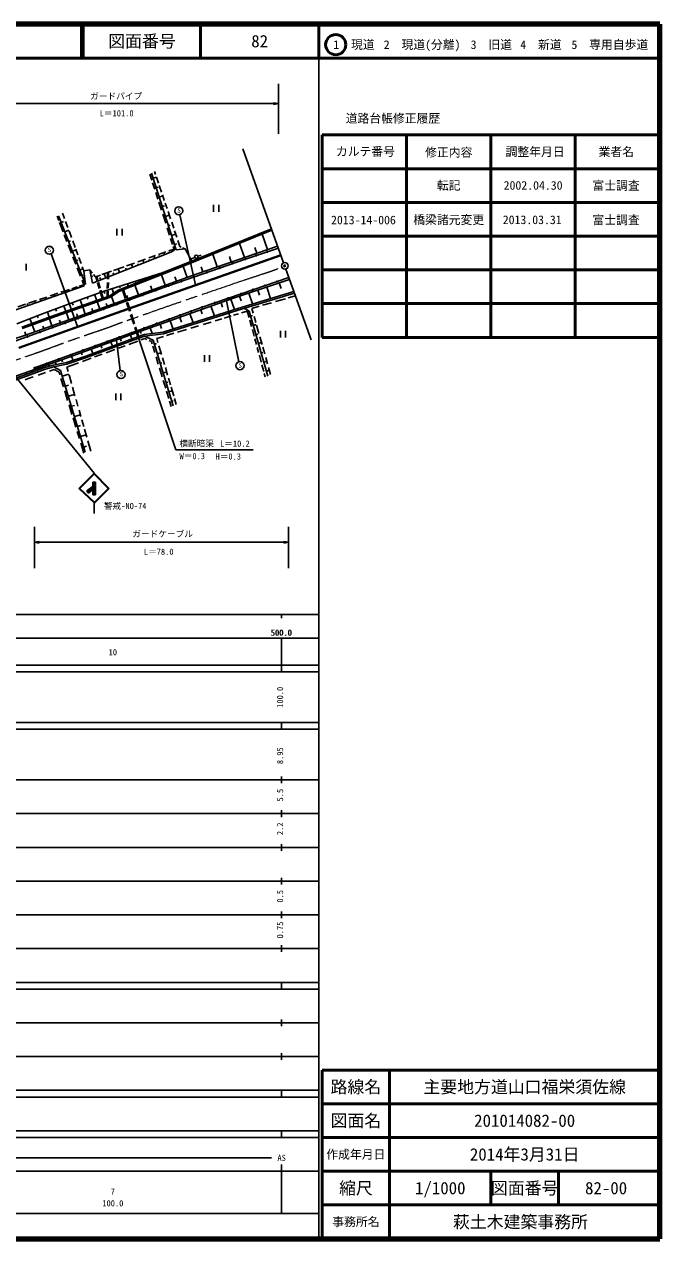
# Model space of a CAD drawing. Units: millimetres, scale not verified. Extents: x 40000 to 680000, y 20000 to 380000.
# Drawn here: x 491770 to 680000, y 20000 to 380000 of the extents above; entities that cross this region are included whole.
import ezdxf
from ezdxf.enums import TextEntityAlignment as Align

# ---------------------------------------------------------------- set-up
doc = ezdxf.new("R2010")
doc.units = ezdxf.units.MM
doc.header["$LTSCALE"] = 1000
doc.header["$PDMODE"] = 32
doc.header["$PDSIZE"] = 500
doc.linetypes.add('CHAIN', pattern=[18.5, 12, -1.5, 3.5, -1.5])
for name, color, linetype, lineweight in [('M-BGD', 7, 'Continuous', 25), ('M-BMK', 2, 'CHAIN', 13), ('M-BMK-SRVR', 3, 'Continuous', 25), ('M-STR-STR3', 7, 'Continuous', 25), ('M-STR-STRC', 7, 'Continuous', 25), ('M-TTL', 2, 'Continuous', 140), ('M-TTL-BAND', 7, 'Continuous', 25), ('M-TTL-FRAM', 2, 'Continuous', 50), ('M-TTL-LINE', 7, 'Continuous', 50)]:
    doc.layers.add(name, color=color, linetype=linetype, lineweight=lineweight)
doc.layers.add('M-OTRS', color=6, linetype='Continuous')
doc.layers.add('M-TTL-TXT', color=7, linetype='Continuous')
doc.styles.add('ＭＳ ゴシック', font='')
doc.styles.get('ＭＳ ゴシック').set_extended_font_data('MS Gothic')

# ---------------------------------------------------------------- blocks, each defined once
blk = doc.blocks.new('open_arrow')
at = {"color": 0, "linetype": 'Continuous', "lineweight": -2}
blk.add_lwpolyline([(7.5, 1.25), (0, 0), (7.5, -1.25)], dxfattribs=at)

msp = doc.modelspace()

# ---------------------------------------------------------------- linework, layer by layer
at = {"layer": 'M-BGD'}
for p, q in [((528935, 335605), (529522, 333792)), ((529402, 335889), (536759, 313131)), ((530646, 335481), (530357, 336335)), ((529772, 333022), (530401, 331083)), ((530916, 334682), (529899, 334353)), ((531442, 331752), (530806, 331546)), ((531522, 332889), (530922, 334664)), ((532410, 330260), (531756, 332195)), ((530720, 330098), (531341, 328184)), ((532794, 329123), (531703, 328770)), ((533241, 327803), (532698, 329410)), ((531642, 327253), (532421, 324853)), ((533310, 326188), (532611, 325962)), ((534047, 325418), (533516, 326987)), ((535079, 322364), (534367, 324469)), ((547864, 324434), (547864, 326434)), ((549364, 326434), (549364, 324434)), ((501461, 323110), (501975, 321794)), ((509892, 302853), (501888, 323253)), ((502191, 321243), (503284, 318446)), ((503334, 321523), (502669, 321262)), ((503681, 322415), (503110, 323975)), ((504670, 319715), (504018, 321494)), ((532783, 323734), (533662, 321025)), ((534725, 323411), (533558, 323034)), ((535016, 320421), (534460, 320241)), ((536037, 319529), (535436, 321306)), ((503614, 317601), (504383, 315632)), ((504958, 318928), (503768, 318461)), ((505724, 316835), (505028, 318737)), ((519230, 317374), (519230, 319374)), ((520730, 319374), (520730, 317374)), ((534112, 319637), (534794, 317534)), ((536621, 317802), (535379, 317400)), ((536941, 316853), (536308, 318726)), ((564955, 319395), (540163, 309306)), ((565125, 318978), (540330, 308888)), ((562206, 317790), (563782, 313231)), ((504786, 314601), (505737, 312167)), ((505486, 315831), (504891, 315598)), ((506806, 313879), (506110, 315781)), ((507620, 311658), (507021, 313293)), ((536143, 313372), (534567, 312813)), ((535117, 316537), (535694, 314757)), ((535904, 314110), (536239, 313076)), ((536925, 314938), (536246, 314719)), ((536759, 313131), (539405, 313395)), ((537854, 314153), (537254, 315927)), ((538212, 313978), (537854, 314153)), ((539405, 313395), (538669, 313755)), ((539405, 313395), (541393, 309806)), ((566806, 314276), (542711, 305947)), ((555505, 315064), (556955, 310871)), ((557268, 310416), (567029, 313653)), ((560088, 313806), (560660, 312151)), ((507064, 313175), (506005, 312759)), ((506153, 311104), (507025, 308874)), ((507592, 310095), (507123, 309911)), ((508576, 309047), (507923, 310830)), ((511942, 303273), (535201, 312423)), ((520572, 295076), (567754, 311625)), ((520639, 294887), (567821, 311437)), ((527714, 310383), (525366, 309551)), ((526839, 310073), (527160, 309259)), ((530630, 311417), (528668, 310722)), ((528671, 310263), (528810, 309909)), ((530168, 311253), (530444, 310551)), ((533714, 312511), (531497, 311725)), ((531744, 311423), (531867, 311111)), ((533056, 312278), (533294, 311673)), ((534472, 312521), (534603, 312188)), ((534514, 302444), (557268, 310416)), ((535201, 312423), (536239, 313076)), ((542234, 310881), (541324, 310481)), ((543174, 311231), (544124, 311531)), ((547590, 311843), (548890, 308083)), ((552509, 311134), (553065, 309526)), ((492292, 308979), (492292, 306979)), ((507434, 307826), (508391, 305377)), ((509150, 307480), (508220, 307115)), ((509367, 306887), (508922, 308102)), ((511135, 307194), (509367, 306887)), ((509367, 306887), (509892, 302853)), ((511135, 307194), (511942, 303273)), ((511909, 306266), (511135, 307194)), ((517614, 306802), (514785, 305799)), ((515436, 306030), (515907, 304833)), ((516391, 304471), (516412, 306376)), ((516691, 304493), (516713, 306483)), ((518072, 306280), (518275, 305764)), ((521318, 308116), (518215, 307015)), ((519197, 302117), (533156, 306558)), ((540163, 309306), (519563, 301229)), ((519585, 307501), (520001, 306443)), ((540330, 308888), (519778, 300830)), ((521803, 307692), (521987, 307225)), ((524394, 309206), (522085, 308388)), ((523493, 308887), (523858, 307960)), ((525378, 309009), (525532, 308619)), ((538806, 308290), (540004, 304970)), ((544126, 308058), (544627, 306609)), ((509537, 302445), (497138, 298074)), ((508041, 302346), (509399, 302798)), ((509250, 305614), (508867, 305464)), ((508873, 304145), (509537, 302445)), ((511372, 294140), (534514, 302444)), ((512082, 305340), (511540, 305228)), ((512865, 305118), (512258, 305847)), ((514316, 305633), (512865, 305118)), ((513256, 304085), (512949, 305148)), ((542711, 305947), (513048, 295247)), ((513533, 304208), (513232, 305249)), ((513955, 301663), (513478, 303314)), ((514247, 301731), (513735, 303508)), ((514183, 304932), (514448, 304259)), ((516360, 301651), (516379, 303419)), ((516661, 301787), (516680, 303486)), ((522543, 302397), (522316, 303110)), ((524546, 302700), (525601, 299775)), ((524822, 303600), (524733, 303879)), ((527836, 304473), (527723, 304830)), ((529152, 302457), (529600, 301217)), ((532368, 305766), (533502, 302625)), ((536401, 305166), (536878, 303843)), ((553151, 298576), (570344, 304381)), ((555973, 300135), (570148, 304929)), ((567897, 301648), (567319, 303360)), ((496320, 298444), (498461, 299157)), ((498826, 298965), (498919, 298702)), ((499450, 299486), (501740, 300249)), ((500629, 299879), (500809, 299368)), ((517125, 299513), (500860, 293760)), ((517333, 299110), (501011, 293336)), ((502621, 300542), (505155, 301385)), ((502710, 300320), (502798, 300070)), ((504611, 296940), (509870, 298933)), ((504621, 301207), (504776, 300767)), ((505806, 301602), (507418, 302138)), ((506233, 301494), (506300, 301304)), ((507582, 302193), (507719, 301804)), ((508672, 302352), (508738, 302163)), ((509870, 298933), (515109, 300823)), ((510565, 298527), (510356, 299108)), ((513211, 298129), (512570, 299907)), ((514811, 298695), (514124, 301075)), ((515094, 298795), (514408, 301176)), ((515109, 300823), (519197, 302117)), ((515592, 300218), (515374, 300907)), ((516333, 299233), (516351, 300845)), ((516634, 299340), (516651, 300846)), ((519563, 301229), (517125, 299513)), ((519778, 300830), (517333, 299110)), ((517619, 299311), (518390, 297173)), ((518216, 300281), (517777, 301668)), ((520161, 301909), (520013, 302376)), ((521696, 298741), (520880, 301262)), ((521973, 298860), (521160, 301372)), ((522137, 299610), (522483, 298650)), ((544415, 296106), (555973, 300135)), ((571629, 300788), (554999, 295778)), ((571773, 300309), (555147, 295301)), ((555983, 298040), (555531, 299379)), ((559340, 297086), (558255, 300299)), ((561470, 299731), (560969, 301215)), ((564727, 298709), (563583, 302098)), ((572088, 299505), (569935, 298889)), ((497138, 298074), (481841, 292801)), ((489815, 296279), (492092, 297037)), ((513048, 295247), (492123, 287875)), ((492646, 297221), (492860, 296600)), ((493027, 297348), (495412, 298142)), ((494806, 297610), (494911, 297307)), ((496373, 293920), (504611, 296940)), ((496506, 298506), (496706, 297926)), ((501289, 294917), (501029, 295627)), ((504030, 294882), (503434, 296508)), ((506224, 296700), (505942, 297444)), ((508922, 296612), (508272, 298327)), ((509110, 296201), (509844, 294118)), ((511753, 295732), (512049, 294894)), ((513389, 297715), (514137, 295639)), ((516039, 297212), (516322, 296428)), ((522921, 294956), (522091, 297521)), ((523232, 294970), (522376, 297616)), ((526334, 289011), (553151, 298576)), ((534706, 292606), (544415, 296106)), ((554999, 295778), (535670, 289617)), ((555147, 295301), (535819, 289140)), ((544444, 294169), (544032, 295323)), ((548086, 293575), (547075, 296409)), ((550533, 296123), (550052, 297471)), ((554078, 295485), (552995, 298520)), ((558419, 294947), (556925, 295836)), ((561370, 296437), (559133, 295797)), ((559133, 295797), (559542, 294363)), ((564995, 297475), (562304, 296705)), ((569123, 298657), (566216, 297825)), ((488950, 286057), (511372, 294140)), ((489517, 291157), (496373, 293920)), ((490105, 284147), (520572, 295076)), ((490168, 283957), (520639, 294887)), ((500860, 293760), (491039, 290232)), ((501011, 293336), (491180, 289805)), ((493987, 291291), (493409, 292725)), ((495897, 292953), (495628, 293620)), ((499183, 293158), (498604, 294738)), ((499192, 292683), (499918, 290621)), ((502212, 292288), (502481, 291524)), ((504255, 294484), (504986, 292407)), ((507289, 294125), (507573, 293318)), ((524173, 291089), (523278, 293853)), ((524457, 291185), (523529, 294053)), ((523543, 288577), (534706, 292606)), ((535821, 289666), (534958, 292087)), ((538318, 291650), (537801, 293101)), ((541754, 291557), (540820, 294178)), ((547089, 291726), (544735, 291013)), ((550322, 292706), (548296, 292092)), ((553046, 293531), (550973, 292903)), ((555212, 294187), (553732, 293739)), ((557835, 294982), (556065, 294446)), ((558344, 293113), (557835, 294982)), ((563927, 275736), (558419, 294947)), ((559091, 290365), (558573, 292271)), ((559365, 293642), (558837, 293491)), ((559836, 293335), (560328, 291610)), ((491913, 288805), (492227, 287912)), ((494135, 290866), (494850, 288836)), ((494779, 278119), (523543, 288577)), ((497257, 290496), (497512, 289774)), ((511587, 283648), (526334, 289011)), ((525380, 287357), (524473, 290160)), ((525664, 287454), (524731, 290337)), ((527308, 288015), (525255, 287314)), ((526366, 288305), (526135, 288939)), ((532866, 288766), (527308, 288015)), ((532973, 288276), (527423, 287526)), ((529611, 288326), (529024, 289971)), ((532455, 289846), (532028, 291042)), ((535670, 289617), (532866, 288766)), ((535819, 289140), (532973, 288276)), ((536094, 288394), (533914, 287733)), ((539828, 289525), (537124, 288706)), ((543371, 290599), (541086, 289907)), ((559860, 287540), (559333, 289477)), ((560500, 291008), (559621, 290756)), ((560944, 288118), (560420, 287967)), ((560555, 290815), (561250, 288383)), ((567673, 287170), (567673, 289170)), ((569173, 289170), (569173, 287170)), ((492123, 287875), (488437, 286629)), ((525255, 287314), (509982, 281656)), ((525422, 286843), (510150, 281185)), ((514752, 284021), (514502, 284708)), ((517877, 284581), (517442, 285777)), ((521631, 284716), (519695, 284004)), ((520503, 286088), (520245, 286797)), ((525426, 286112), (522715, 285115)), ((523649, 286719), (523226, 287881)), ((527423, 287526), (525422, 286843)), ((527444, 286855), (526293, 286431)), ((529960, 286344), (527423, 287526)), ((528092, 286575), (527444, 286855)), ((529416, 286004), (528800, 286270)), ((529644, 285255), (529416, 286004)), ((530426, 282689), (529860, 284547)), ((535842, 266862), (529960, 286344)), ((530942, 285413), (530300, 285219)), ((532974, 287448), (531014, 286855)), ((531014, 286855), (531371, 285639)), ((531640, 284726), (532416, 282084)), ((560539, 285044), (560076, 286747)), ((562033, 285637), (561160, 285386)), ((561546, 287343), (562188, 285094)), ((502851, 280495), (511587, 283648)), ((509982, 281656), (504274, 279703)), ((510150, 281185), (504401, 279218)), ((506222, 280369), (505794, 281557)), ((508889, 281991), (508671, 282596)), ((511558, 281010), (508991, 280066)), ((512057, 282424), (511612, 283657)), ((514803, 282204), (512582, 281387)), ((518548, 283582), (515985, 282639)), ((531460, 279293), (530817, 281404)), ((532255, 282631), (531179, 282306)), ((532696, 281133), (533284, 279133)), ((545119, 279914), (545119, 281914)), ((546619, 281914), (546619, 279914)), ((561166, 282743), (560761, 284228)), ((561966, 279799), (561398, 281890)), ((562410, 282743), (561956, 282613)), ((562431, 284243), (562990, 282286)), ((563285, 281252), (563818, 279384)), ((486647, 274753), (494802, 277642)), ((497602, 278161), (492545, 276299)), ((497760, 277686), (492716, 275829)), ((494211, 276913), (494048, 277375)), ((494802, 277642), (502851, 280495)), ((496089, 277862), (496014, 278072)), ((497556, 278144), (497407, 278565)), ((500361, 278981), (497602, 278161)), ((500478, 278495), (497760, 277686)), ((499113, 278900), (499028, 279140)), ((500641, 277704), (499231, 277206)), ((504274, 279703), (500361, 278981)), ((504401, 279218), (500478, 278495)), ((502485, 277396), (500478, 278495)), ((502049, 276833), (500641, 277704)), ((501202, 279136), (500958, 279824)), ((509832, 253152), (502485, 277396)), ((503101, 279924), (502890, 280509)), ((507793, 279625), (504379, 278369)), ((504379, 278369), (504734, 277117)), ((532607, 275529), (531810, 278144)), ((532530, 279677), (532020, 279523)), ((533555, 278210), (534199, 276019)), ((562714, 277053), (562173, 279041)), ((563629, 280047), (562762, 279798)), ((564064, 277368), (563505, 277208)), ((564137, 278268), (564743, 276144)), ((492545, 276299), (485054, 273606)), ((492716, 275829), (485232, 273139)), ((492884, 274964), (492005, 274634)), ((492363, 276457), (492262, 276742)), ((494376, 275491), (492884, 274964)), ((498054, 276790), (495846, 276010)), ((502286, 276063), (502049, 276833)), ((503378, 272514), (502615, 274994)), ((504970, 276285), (503002, 275688)), ((505033, 276064), (505768, 273474)), ((533930, 276934), (532896, 276622)), ((533654, 272091), (532934, 274455)), ((534247, 273941), (533750, 273791)), ((534467, 275106), (535036, 273170)), ((563143, 275476), (562868, 276485)), ((504613, 268503), (503748, 271313)), ((504871, 273059), (503889, 272762)), ((506672, 270284), (504811, 269720)), ((506065, 272426), (506786, 269885)), ((518838, 268538), (518838, 270538)), ((520338, 270538), (520338, 268538)), ((534564, 269102), (533897, 271293)), ((535582, 271314), (534588, 271014)), ((535268, 272381), (536022, 269817)), ((505883, 264374), (505028, 267154)), ((506604, 267018), (505712, 266748)), ((507088, 268821), (507657, 266812)), ((535298, 266692), (534821, 268259)), ((535835, 268400), (535416, 268273)), ((536254, 269027), (536760, 267304)), ((507042, 260608), (506217, 263290)), ((508386, 264245), (506631, 263713)), ((507993, 265628), (508518, 263777)), ((508100, 257167), (507463, 259239)), ((508387, 261026), (507525, 260765)), ((508802, 262778), (509375, 260758)), ((509599, 259966), (510272, 257593)), ((510078, 258277), (508430, 257778)), ((509423, 252870), (508508, 255842)), ((510563, 256567), (511445, 253459)), ((510219, 254936), (509370, 254678))]:
    msp.add_line(p, q, dxfattribs=at)
for centre, radius in [((542698, 311077), 500), ((557268, 310416), 150), ((560522, 311495), 150), ((563775, 312574), 150), ((545891, 306430), 150), ((549683, 307759), 150), ((553476, 309088), 150), ((534514, 302444), 150), ((538306, 303773), 150), ((542099, 305101), 150), ((563061, 302532), 150), ((566605, 303730), 150), ((526800, 299676), 150), ((530657, 301060), 150), ((552120, 298792), 150), ((555973, 300135), 150), ((559517, 301334), 150), ((515229, 295524), 150), ((519086, 296908), 150), ((522943, 298292), 150), ((544415, 296106), 150), ((548268, 297449), 150), ((507635, 292792), 150), ((511372, 294140), 150), ((534706, 292606), 150), ((537942, 293773), 150), ((541178, 294939), 150), ((496424, 288751), 150), ((500161, 290098), 150), ((503898, 291445), 150), ((523543, 288577), 150), ((527264, 289920), 150), ((530985, 291263), 150), ((492687, 287404), 150), ((512757, 284655), 150), ((516352, 285962), 150), ((519948, 287270), 150), ((501970, 280733), 150), ((505566, 282041), 150), ((509161, 283348), 150), ((494779, 278119), 150), ((498375, 279426), 150)]:
    msp.add_circle(centre, radius, dxfattribs=at)
at = {"layer": 'M-BMK'}
for points, knots in [([(555527, 303716), (557457, 304360), (559387, 305005), (561322, 305636), (562650, 306070), (563982, 306498), (565296, 306972), (566212, 307303), (567120, 307657), (568029, 308011)], [0, 0, 0, 0, 1, 1, 1, 2, 2, 2, 3, 3, 3, 3]), ([(476150, 276023), (475742, 275900), (475334, 275777), (475359, 275784), (475385, 275791), (475933, 275955), (476228, 276048), (476241, 276052), (476254, 276056), (476267, 276060), (476277, 276063), (476287, 276067), (476297, 276070), (476308, 276073), (476318, 276076), (476328, 276080), (476338, 276083), (476349, 276086), (476359, 276089), (476513, 276139), (476666, 276188), (476820, 276238), (478077, 276644), (479326, 277075), (480576, 277503), (483693, 278573), (486814, 279632), (489931, 280702), (493121, 281797), (496308, 282903), (499470, 284078), (500233, 284362), (500994, 284649), (501758, 284930), (503233, 285472), (504718, 285989), (506200, 286516), (507752, 287069), (509300, 287634), (510859, 288170), (512560, 288754), (514273, 289304), (515968, 289906), (517646, 290502), (519305, 291149), (520978, 291760), (522552, 292335), (524138, 292878), (525720, 293430), (526561, 293723), (527401, 294019), (528242, 294315), (530879, 295243), (533516, 296169), (536157, 297087), (538659, 297956), (541165, 298817), (543671, 299675), (547621, 301027), (551574, 302371), (555527, 303716)], [0, 0, 0, 0, 1, 1, 1, 2, 2, 2, 3, 3, 3, 4, 4, 4, 5, 5, 5, 6, 6, 6, 7, 7, 7, 8, 8, 8, 9, 9, 9, 10, 10, 10, 11, 11, 11, 12, 12, 12, 13, 13, 13, 14, 14, 14, 15, 15, 15, 16, 16, 16, 17, 17, 17, 18, 18, 18, 19, 19, 19, 20, 20, 20, 20])]:
    msp.add_open_spline(points, degree=3, knots=knots, dxfattribs=at)
at = {"layer": 'M-BMK-SRVR'}
for p, q in [((568578, 309320), (556491, 343123)), ((576763, 286430), (569251, 307438))]:
    msp.add_line(p, q, dxfattribs=at)
msp.add_circle((568957, 308394), 1000, dxfattribs=at)
at = {"layer": 'M-OTRS'}
msp.add_point((568915, 308377), dxfattribs=at)
at = {"layer": 'M-STR-STR3'}
for p, q in [((567029, 347548), (567029, 362316)), ((470714, 356477), (567029, 356477)), ((525500, 287398), (536669, 253806)), ((536669, 253806), (559612, 253806)), ((494754, 231022), (494754, 218799)), ((570073, 231022), (570073, 218799)), ((570073, 226449), (494754, 226449))]:
    msp.add_line(p, q, dxfattribs=at)
at = {"layer": 'M-STR-STRC'}
for p, q in [((537840, 323562), (542492, 302764)), ((499682, 311919), (507577, 290414)), ((555343, 279971), (551695, 298056)), ((520140, 277339), (519116, 286386)), ((512505, 246944), (489011, 275795)), ((512505, 246944), (507948, 242387)), ((507988, 242348), (512523, 246812)), ((512428, 246867), (508124, 242434)), ((512504, 246660), (508235, 242391)), ((516647, 242433), (512504, 246660)), ((516928, 242431), (512505, 246944)), ((516782, 242394), (512512, 246822)), ((507948, 242387), (512550, 238053)), ((508095, 242404), (512572, 238144)), ((508235, 242391), (512545, 238331)), ((512129, 243099), (510259, 241695)), ((510259, 241695), (510739, 241056)), ((510303, 241637), (512172, 243041)), ((510374, 241542), (512236, 242956)), ((510446, 241447), (512315, 242851)), ((510529, 241336), (512369, 242779)), ((510589, 241256), (512428, 242701)), ((510613, 241224), (512467, 242649)), ((510672, 241145), (512527, 242569)), ((510739, 241056), (512609, 242460)), ((512057, 240483), (512057, 244281)), ((512057, 244281), (512857, 244281)), ((512057, 244199), (512139, 240545)), ((512179, 244281), (512199, 240525)), ((512278, 244281), (512278, 240545)), ((512398, 244281), (512358, 240505)), ((512497, 244281), (512497, 240545)), ((512542, 238173), (516822, 242434)), ((512545, 238331), (516647, 242433)), ((512550, 238053), (516928, 242431)), ((512636, 244281), (512576, 240545)), ((512580, 244203), (512626, 243675)), ((512715, 244281), (512715, 240545)), ((512785, 244203), (512715, 240569)), ((512857, 244281), (512857, 240483)), ((512857, 240483), (512057, 240483)), ((512505, 234944), (512505, 238142)), ((512785, 240569), (512857, 240994))]:
    msp.add_line(p, q, dxfattribs=at)
for centre in [(537524, 324720), (499192, 313014), (520424, 276173), (555658, 278813)]:
    msp.add_circle(centre, 1200, dxfattribs=at)
at = {"layer": 'M-TTL'}
for p, q in [((680000, 380000), (40000, 380000)), ((680000, 20000), (680000, 380000)), ((40000, 20000), (680000, 20000))]:
    msp.add_line(p, q, dxfattribs=at)
at = {"layer": 'M-TTL-BAND'}
for p, q in [((579000, 20000), (579000, 370000)), ((40000, 205000), (579000, 205000)), ((568000, 205000), (568000, 204000)), ((68000, 198000), (579000, 198000)), ((568000, 188000), (568000, 198000)), ((40000, 190000), (579000, 190000)), ((40000, 188000), (579000, 188000)), ((40000, 173000), (579000, 173000)), ((568000, 171000), (568000, 173000)), ((40000, 171000), (579000, 171000)), ((40000, 156000), (579000, 156000)), ((568000, 155000), (568000, 157000)), ((46000, 146000), (579000, 146000)), ((568000, 145000), (568000, 147000)), ((568000, 135000), (568000, 137000)), ((52000, 136000), (579000, 136000)), ((46000, 126000), (579000, 126000)), ((568000, 125000), (568000, 127000)), ((52000, 116000), (579000, 116000)), ((568000, 115000), (568000, 117000)), ((46000, 106000), (579000, 106000)), ((568000, 105000), (568000, 107000)), ((40000, 96000), (579000, 96000)), ((40000, 94000), (579000, 94000)), ((568000, 94000), (568000, 96000)), ((49000, 84000), (579000, 84000)), ((568000, 83000), (568000, 85000)), ((40000, 74000), (579000, 74000)), ((568000, 73000), (568000, 75000)), ((40000, 64000), (579000, 64000)), ((40000, 62000), (579000, 62000)), ((568000, 62000), (568000, 64000)), ((40000, 52000), (579000, 52000)), ((568000, 50000), (568000, 52000)), ((40000, 50000), (579000, 50000)), ((71000, 44000), (565000, 44000)), ((40000, 40000), (579000, 40000)), ((568000, 27500), (568000, 42000)), ((68000, 27500), (579000, 27500))]:
    msp.add_line(p, q, dxfattribs=at)
at = {"layer": 'M-TTL-FRAM'}
for p, q in [((580000, 347197), (580000, 287197)), ((580000, 347197), (680000, 347197)), ((580000, 287197), (680000, 287197)), ((680000, 70000), (580000, 70000)), ((580000, 70000), (580000, 20000))]:
    msp.add_line(p, q, dxfattribs=at)
at = {"layer": 'M-TTL-LINE'}
for p, q in [((508747, 380000), (508747, 370000)), ((509247, 380000), (509247, 370000)), ((543997, 380000), (543997, 370000)), ((579000, 380000), (579000, 370000)), ((40000, 370000), (680000, 370000)), ((605000, 347197), (605000, 287197)), ((630000, 347197), (630000, 287197)), ((655000, 347197), (655000, 287197)), ((580000, 337197), (680000, 337197)), ((580000, 327197), (680000, 327197)), ((580000, 317197), (680000, 317197)), ((580000, 307197), (680000, 307197)), ((580000, 297197), (680000, 297197)), ((600000, 70000), (600000, 20000)), ((680000, 60000), (580000, 60000)), ((680000, 50000), (580000, 50000)), ((680000, 40000), (580000, 40000)), ((630000, 40000), (630000, 30000)), ((650000, 40000), (650000, 30000)), ((680000, 30000), (580000, 30000))]:
    msp.add_line(p, q, dxfattribs=at)
msp.add_circle((584031, 373958), 3000, dxfattribs=at)

# ---------------------------------------------------------------- block references
at = {"layer": 'M-STR-STR3', "xscale": 193, "yscale": 193, "rotation": 180}
for p in [(567029, 356477), (570073, 226449)]:
    msp.add_blockref('open_arrow', p, dxfattribs=at)
at = {"layer": 'M-STR-STR3', "xscale": 193, "yscale": 193}
msp.add_blockref('open_arrow', (494754, 226449), dxfattribs=at)

# ---------------------------------------------------------------- texts
at = {"layer": 'M-STR-STR3', "style": 'ＭＳ ゴシック'}
for s, p in [('ガードパイプ', (511273, 357230)), ('L＝101.0', (514103, 352150)), ('横断暗渠', (537701, 254283)), ('L＝10.2', (549753, 254247)), ('W＝0.3', (537750, 250529)), ('H＝0.3', (548416, 250416)), ('ガードケーブル', (523766, 227473)), ('L＝78.0', (527179, 222184))]:
    msp.add_text(s, height=1833, dxfattribs=at).set_placement(p, align=Align.BOTTOM_LEFT)
at = {"layer": 'M-STR-STRC', "style": 'ＭＳ ゴシック'}
for s, height, p in [('S', 1320, (537083, 323773)), ('S', 1320, (498694, 312081)), ('S', 1320, (555211, 277838)), ('S', 1320, (519997, 275276)), ('警戒-NO-74', 1833, (515348, 235733))]:
    msp.add_text(s, height=height, dxfattribs=at).set_placement(p, align=Align.BOTTOM_LEFT)
at = {"layer": 'M-TTL-BAND', "style": 'ＭＳ ゴシック'}
for s, p in [('500.0', (567844, 198195)), ('500.0', (568000, 198195)), ('10', (518000, 192405)), ('AS', (568000, 42500)), ('7', (518000, 32523)), ('100.0', (518000, 29033))]:
    msp.add_text(s, height=1833, dxfattribs=at).set_placement(p, align=Align.BOTTOM_CENTER)
for s, p in [('100.0', (569000, 180500)), ('8.95', (569000, 163174)), ('5.5', (569000, 151500)), ('2.2', (569000, 141500)), ('0.5', (569000, 121500)), ('0.75', (569000, 111500))]:
    msp.add_text(s, height=1833, rotation=90, dxfattribs=at).set_placement(p, align=Align.BOTTOM_CENTER)
at = {"layer": 'M-TTL-TXT', "style": 'ＭＳ ゴシック'}
for s, height, p in [('図面番号', 3666, (526622, 375000)), ('82', 3666, (561497, 375000)), ('1\u3000現道', 2566, (589448, 373958)), ('2\u3000現道(分離)', 2566, (609619, 373958)), ('3\u3000旧道', 2566, (630121, 373958)), ('4\u3000新道', 2566, (644824, 373958)), ('5\u3000専用自歩道', 2566, (665228, 373958)), ('道路台帳修正履歴', 2566, (600968, 352113)), ('カルテ番号', 2566, (592839, 342277)), ('修正内容', 2566, (617509, 342023)), ('調整年月日', 2566, (643089, 342197)), ('業者名', 2566, (667134, 342197)), ('転記', 2566, (617500, 332245)), ('2002.04.30', 2566, (642500, 332245)), ('富士調査', 2566, (667077, 332189)), ('2013-14-006', 2566, (592239, 321991)), ('橋梁諸元変更', 2566, (617500, 322048)), ('2013.03.31', 2566, (642239, 322048)), ('富士調査', 2566, (667077, 321991)), ('路線名', 3666, (590000, 65000)), ('路線名', 3666, (590000, 65000)), ('主要地方道山口福栄須佐線', 3666, (640000, 65000)), ('図面名', 3666, (590000, 55000)), ('図面名', 3666, (590000, 55000)), ('201014082-00', 3666, (640000, 55000)), ('2014年3月31日', 3666, (640000, 45000)), ('作成年月日', 2566, (590000, 45000)), ('作成年月日', 2566, (590000, 45000)), ('縮尺', 3666, (590000, 35000)), ('縮尺', 3666, (590000, 35000)), ('1/1000', 3666, (615000, 35000)), ('図面番号', 3666, (640000, 35000)), ('図面番号', 3666, (640000, 35000)), ('82-00', 3666, (664125, 35000)), ('事務所名', 2566, (590000, 25000)), ('事務所名', 2566, (590000, 25000)), ('萩土木建築事務所 ', 3666, (640000, 25000))]:
    msp.add_text(s, height=height, dxfattribs=at).set_placement(p, align=Align.MIDDLE_CENTER)

doc.saveas('drawing.dxf')
